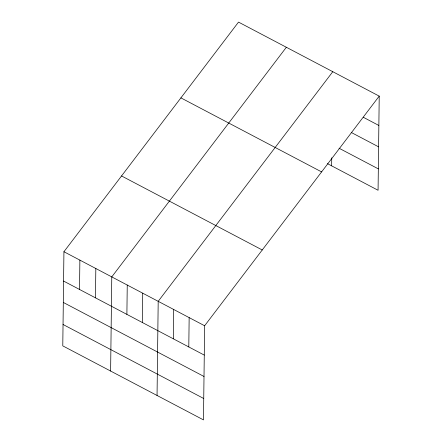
<?xml version="1.0" encoding="UTF-8"?>
<svg xmlns="http://www.w3.org/2000/svg" width="442" height="442" viewBox="0 0 442 442"><rect width="100%" height="100%" fill="white"/><g stroke="black" fill="none" stroke-linecap="round" stroke-linejoin="round"><path stroke-width="0.66" d="M63.93 251.73L62.781 345.876L203.48 419.9L204.629 325.754L379.219 96.124L238.52 22.1L63.93 251.73L204.629 325.754M79.521 289.455L79.875 260.123M95.466 297.842L95.826 268.509M110.616 371.042L111.771 276.902L286.355 47.266M126.887 314.378L127.246 285.04M142.363 322.516L142.722 293.184M157.048 395.474L158.197 301.328L332.787 71.698M173.319 338.804L173.678 309.472M188.795 346.948L189.154 317.616M331.638 165.838L331.738 157.822M379.219 96.124L378.07 190.27L327.472 163.65M363.385 117.318L378.86 125.462M351.219 132.44L378.601 146.849M339.042 148.214L378.33 168.883M180.905 97.875L321.605 171.905M121.544 175.955L262.244 249.979M63.571 281.062L204.27 355.092M63.311 302.45L204.011 376.479M63.04 324.489L203.74 398.513"/></g></svg>
